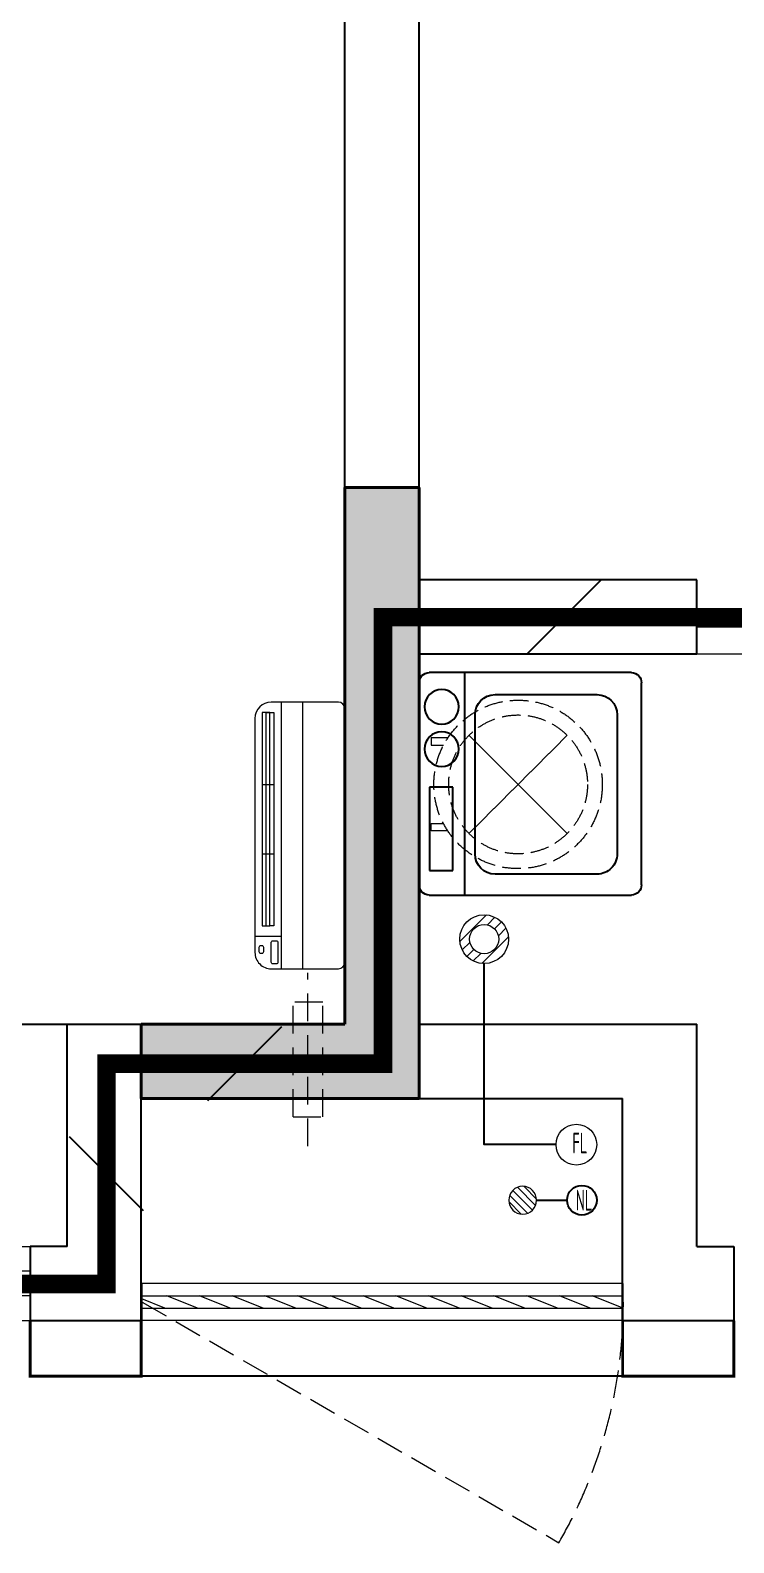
# Model space of a CAD drawing. Extents: x 3753737 to 4713801, y -857380 to 24339.
# Drawn here: x 4139763 to 4141663, y -776462 to -772378 of the extents above; entities that cross this region are included whole.
import ezdxf

# ---------------------------------------------------------------- set-up
doc = ezdxf.new("R2010")
doc.units = 0
doc.header["$LTSCALE"] = 1000
doc.header["$MEASUREMENT"] = 0
for name, pattern in [('$1$DASH', [0.35, 0.25, -0.1]), ('CENTER2', [1.125, 0.75, -0.125, 0.125, -0.125]), ('DASH', [0.35, 0.25, -0.1]), ('HIDDEN', [0.375, 0.25, -0.125])]:
    doc.linetypes.add(name, pattern=pattern)
doc.layers.get('0').update_dxf_attribs({"linetype": 'CONTINUOUS'})
for name, color, linetype in [('!!电气', 1, 'CONTINUOUS'), ('3.5方案汇报，与郭总、侯月琴确定户型_t8$0$2020.03.04 -1安徽标准化洋房户型(UA）_t8_t8$0$看线', 154, 'CONTINUOUS'), ('LVTRY', 252, 'CONTINUOUS'), ('SHTLN', 4, 'CONTINUOUS'), ('VPIPE-凝结', 150, 'CONTINUOUS'), ('WALL', 252, 'CONTINUOUS'), ('WIRE-接地', 2, 'CONTINUOUS'), ('看线', 185, 'CONTINUOUS')]:
    doc.layers.add(name, color=color, linetype=linetype)
for name, color, linetype, lineweight in [('COLUMN', 252, 'CONTINUOUS', 40), ('EQUIP_地漏', 7, 'CONTINUOUS', 18), ('PUB_HATCH', 8, 'CONTINUOUS', 9), ('PUB_TEXT', 7, 'CONTINUOUS', 20), ('VPIPE-废水', 31, 'TG_F', 18), ('WINDOW', 146, 'CONTINUOUS', 20), ('平面-空调室内机', 176, 'CONTINUOUS', 9), ('平面-空调预留孔', 252, 'CONTINUOUS', 15), ('粉刷', 251, 'CONTINUOUS', 9)]:
    doc.layers.add(name, color=color, linetype=linetype, lineweight=lineweight)
doc.styles.get("Standard").update_dxf_attribs({"font": 'gbenor.shx', "bigfont": 'gbcbig.shx'})
doc.styles.add('TG_LINETYPE', font='SIMPLEX', dxfattribs={"width": 0.8, "height": 3, "bigfont": 'HZTXT'})
doc.linetypes.add('TG_F', pattern='A,2,-0.3,["F",TG_LINETYPE,S=0.1,R=0,X=-0.23,Y=-0.15],0', length=2.3)

# ---------------------------------------------------------------- blocks, each defined once
blk = doc.blocks.new('GFDGFSDFGD')
at = {"layer": 'PUB_HATCH'}
blk.add_hatch(color=256, dxfattribs=at).paths.add_polyline_path([(435666.6, 364323.7), (436416.6, 364323.7), (436416.6, 365973.7), (436216.6, 365973.7), (436216.6, 364523.7), (435666.6, 364523.7)])
at = {"layer": 'COLUMN', "color": 252}
for p, q in [((436416.6, 365973.7), (436216.6, 365973.7)), ((436216.6, 365973.7), (436216.6, 364523.7)), ((436416.6, 364323.7), (436416.6, 365973.7)), ((436216.6, 364523.7), (435666.6, 364523.7)), ((435666.6, 364523.7), (435666.6, 364323.7)), ((435666.6, 364323.7), (436416.6, 364323.7))]:
    blk.add_line(p, q, dxfattribs=at)
blk = doc.blocks.new('dongkong')
at = {"layer": '平面-空调预留孔', "color": 8, "linetype": 'HIDDEN', "ltscale": 0.3}
for p, q in [((-603796, 210899.9), (-603796, 210431.5)), ((-603836, 210821), (-603836, 210510.8)), ((-603836, 210821), (-603756, 210821)), ((-603756, 210821), (-603756, 210510.8))]:
    blk.add_line(p, q, dxfattribs=at)
blk.add_lwpolyline([(-603756, 210510.8), (-603836, 210510.8)], dxfattribs=at)
blk = doc.blocks.new('A$C001338C2')
at = {"color": 8}
for p, q in [((845, 303.6), (55, 303.6)), ((109.1, 214.8), (109.1, 303.6)), ((0, 248.6), (0, 22)), ((900, 22), (900, 248.6)), ((22, 0), (878, 0))]:
    blk.add_line(p, q, dxfattribs=at)
at = {"color": 8, "lineweight": 5}
for p, q in [((864.6, 278.7), (144.5, 278.7)), ((144.5, 278.7), (144.5, 265.8)), ((387, 278.7), (144.5, 278.7)), ((144.5, 278.7), (144.5, 252.9)), ((144.5, 265.8), (864.6, 265.8)), ((387, 239.9), (387, 278.7)), ((864.6, 278.7), (622, 278.7)), ((622, 278.7), (622, 239.9)), ((864.6, 252.9), (864.6, 278.7)), ((864.6, 265.8), (864.6, 239.9)), ((900, 214.8), (0, 214.8)), ((144.5, 239.9), (144.5, 252.9)), ((144.5, 252.9), (864.6, 252.9)), ((864.6, 239.9), (144.5, 239.9)), ((622, 239.9), (387, 239.9)), ((900, 143.2), (0, 143.2))]:
    blk.add_line(p, q, dxfattribs=at)
at = {"color": 8}
for points in [[(73.1, 275), (56.8, 275, -0.414214), (51.3, 280.5), (51.3, 283.4, -0.414214), (56.8, 288.9), (73.1, 288.9, -0.414214), (78.6, 283.4), (78.6, 280.5, -0.414214)], [(89.2, 226.4), (22.2, 226.4, -0.414214), (16.7, 231.9), (16.7, 243.1, -0.414214), (22.2, 248.6), (89.2, 248.6, -0.414214), (94.7, 243.1), (94.7, 231.9, -0.414214)]]:
    blk.add_lwpolyline(points, format="xyb", close=True, dxfattribs=at)
for centre, radius, start, end in [((55, 248.6), 55, 90, 180), ((845, 248.6), 55, 360, 90), ((22, 22), 22, 180, 270), ((878, 22), 22, 270, 360)]:
    blk.add_arc(centre, radius, start, end, dxfattribs=at)
blk = doc.blocks.new('$TwtSys$00000141')
at = {"color": 252}
for p, q in [((-47.1, 3.8), (-5, 45.9)), ((-47.1, 3.8), (-5, 45.9)), ((-43.6, -17.5), (17.5, 43.6)), ((-43.6, -17.5), (17.5, 43.6)), ((-33.2, -33.2), (33.2, 33.2)), ((-33.2, -33.2), (33.2, 33.2)), ((-16.2, -43.5), (43.8, 16.4)), ((-16.2, -43.5), (43.8, 16.4)), ((5.7, -46.1), (46.1, -5.7)), ((5.7, -46.1), (46.1, -5.7))]:
    blk.add_line(p, q, dxfattribs=at)
blk.add_circle((0, 0), 47, dxfattribs=at)
blk.add_circle((0, 0), 47, dxfattribs=at)
blk = doc.blocks.new('RECTANG')
for p, q in [((1, 1), (0, 1)), ((0, 1), (0, 0)), ((1, 0), (1, 1)), ((0, 0), (1, 0))]:
    blk.add_line(p, q)
blk = doc.blocks.new('洗衣机')
at = {"layer": 'LVTRY'}
for p, q in [((3791567.4, 243472.1), (3791021, 243472.1)), ((3791116.5, 243472.1), (3791116.5, 242871.5)), ((3790993.7, 243444.5), (3790993.7, 242899.1)), ((3791594.6, 242899.1), (3791594.6, 243444.5)), ((3791199, 243412.7), (3791474.9, 243412.7)), ((3791145.1, 242982.5), (3791145.1, 243358)), ((3791528.8, 243358), (3791528.8, 242982.5)), ((3791474.9, 242927.8), (3791199, 242927.8)), ((3791021, 242871.5), (3791567.4, 242871.5))]:
    blk.add_line(p, q, dxfattribs=at)
at = {"layer": 'LVTRY', "extrusion": (0, 0, -1)}
for centre, major_axis, start_param, end_param in [((3791021, 243444.5), (0, 27.6), -1.570796, 0), ((3791567.4, 243444.5), (0, 27.6), 0, 1.570796), ((3791055.1, 243379.8), (0, 46.9), 3.141593, 9.424778), ((3791199, 243358), (0, 54.7), 4.712389, 6.283185), ((3791474.9, 243358), (0, 54.7), 0, 1.570796), ((3791055.1, 243265.7), (0, 46.9), 3.141593, 9.424778), ((3791199, 242982.5), (0, 54.7), 3.141593, 4.712389), ((3791474.9, 242982.5), (0, 54.7), 1.570796, 3.141593), ((3791021, 242899.1), (0, 27.6), 3.141593, 4.712389), ((3791567.4, 242899.1), (0, 27.6), 1.570796, 3.141593)]:
    blk.add_ellipse(centre, major_axis=major_axis, ratio=0.986385, start_param=start_param, end_param=end_param, dxfattribs=at)
at = {"layer": 'LVTRY', "xscale": 63.25620569481588, "yscale": 224.5369532744355, "zscale": 64.12934308941763, "rotation": 180}
blk.add_blockref('RECTANG', (3791085.2, 243162.4), dxfattribs=at)
blk = doc.blocks.new('$TwtSys$00000543')
at = {"color": 252}
for p, q in [((-93.6, -8.5), (8.5, 93.6)), ((12.5, 55), (41.7, 84.2)), ((39.9, 39.9), (66.5, 66.5)), ((-8.5, -93.6), (93.6, 8.5)), ((55, 12.5), (84.2, 41.7)), ((-84.2, -41.7), (-55, -12.5)), ((-66.5, -66.5), (-39.9, -39.9)), ((-41.7, -84.2), (-12.5, -55))]:
    blk.add_line(p, q, dxfattribs=at)
for radius in [94, 56.4]:
    blk.add_circle((0, 0), radius, dxfattribs=at)
blk = doc.blocks.new('dnfhfn')
at = {"color": 252, "linetype": '$1$DASH', "ltscale": 0.2}
for p, q in [((101.9, 462.7, 0), (121.9, 462.7, 0)), ((101.9, 417.2, 0), (101.9, 462.7, 0)), ((121.9, 462.7, 0), (121.9, 429, 0)), ((353.1, 462.7, 0), (333.1, 462.7, 0)), ((333.1, 462.7, 0), (333.1, 429, 0)), ((353.1, 417.2, 0), (353.1, 462.7, 0))]:
    blk.add_line(p, q, dxfattribs=at)
at = {"color": 252, "linetype": '$1$DASH', "ltscale": 0.2, "elevation": 0}
for points in [[(94.9, 360.1), (94.9, 360.1), (360.1, 94.9), (360.1, 94.9)], [(360.1, 360.1), (94.9, 94.9), (94.9, 94.9), (360.1, 360.1)]]:
    blk.add_lwpolyline(points, close=True, dxfattribs=at)
at = {"color": 252, "linetype": '$1$DASH', "ltscale": 0.2}
for radius in [227.5, 187.5]:
    blk.add_circle((227.5, 227.5, 0), radius, dxfattribs=at)
blk = doc.blocks.new('$DorLib2D$00000138')
at = {"color": 0, "linetype": 'Continuous'}
for p, q in [((-0.2875, 0), (-0.2875, 0.1538)), ((-0.2875, 0.1538), (0, 0.1538)), ((0, 0.1538), (0, 0)), ((0.2875, 0.1538), (0, 0.1538)), ((0.2875, 0), (0.2875, 0.1538)), ((-0.5, -0.1399), (-0.5, 0)), ((-0.5, 0), (-0.2188, 0)), ((0, 0), (-0.2875, 0)), ((-0.2188, 0), (-0.2188, -0.1399)), ((0, 0), (0.2875, 0)), ((0.2188, 0), (0.2188, -0.1399)), ((0.5, 0), (0.2188, 0)), ((0.5, 0), (0.5, -0.1946)), ((0.5, -0.1399), (0.5, 0)), ((-0.2188, -0.1399), (-0.5, -0.1399)), ((0.2188, -0.1399), (0.5, -0.1399)), ((-0.1857, -0.186), (-0.037, -0.186)), ((-0.037, -0.186), (-0.1019, -0.2583)), ((-0.1019, -0.2583), (-0.1019, -0.186)), ((0.1857, -0.186), (0.037, -0.186)), ((0.037, -0.186), (0.1019, -0.2583)), ((0.1019, -0.2583), (0.1019, -0.186))]:
    blk.add_line(p, q, dxfattribs=at)
blk = doc.blocks.new('$WINLIB2D$00000039')
at = {"color": 0}
for points in [[(-0.5, 0.5), (-0.5, -0.5)], [(0.5, 0.5), (-0.5, 0.5)], [(0.5, -0.5), (0.5, 0.5)], [(-0.5, 0.1667), (0.5, 0.1667)], [(-0.3839, -0.1667), (-0.448, 0.1667)], [(-0.3159, -0.1667), (-0.38, 0.1667)], [(-0.2479, -0.1667), (-0.312, 0.1667)], [(-0.1799, -0.1667), (-0.244, 0.1667)], [(-0.1119, -0.1667), (-0.176, 0.1667)], [(-0.0439, -0.1667), (-0.108, 0.1667)], [(0.0241, -0.1667), (-0.04, 0.1667)], [(0.0921, -0.1667), (0.028, 0.1667)], [(0.16, -0.1667), (0.0959, 0.1667)], [(0.228, -0.1667), (0.1639, 0.1667)], [(0.296, -0.1667), (0.2319, 0.1667)], [(0.364, -0.1667), (0.2999, 0.1667)], [(0.432, -0.1667), (0.3679, 0.1667)], [(0.5, -0.1667), (0.4359, 0.1667)], [(-0.4519, -0.1667), (-0.5, 0.0836)], [(-0.5, -0.1667), (0.5, -0.1667)], [(0.5, -0.5), (-0.5, -0.5)]]:
    blk.add_lwpolyline(points, dxfattribs=at)
blk = doc.blocks.new('$WINLIB2D$00000001')
at = {"color": 0}
for points in [[(-0.5, 0.5), (-0.5, -0.5)], [(-0.5, 0.5), (0.5, 0.5)], [(0.5, -0.5), (0.5, 0.5)], [(0.5, 0.1667), (-0.5, 0.1667)], [(0.5, -0.1667), (-0.5, -0.1667)], [(-0.5, -0.5), (0.5, -0.5)]]:
    blk.add_lwpolyline(points, dxfattribs=at)
blk = doc.blocks.new('A$C66B635E3')
at = {"color": 252, "const_width": 8}
for points in [[(15050, -100), (15050, -250), (14750, -250), (14750, -100)], [(16650, -100), (16650, -250), (16350, -250), (16350, -100)]]:
    blk.add_lwpolyline(points, dxfattribs=at)
at = {"layer": '3.5方案汇报，与郭总、侯月琴确定户型_t8$0$2020.03.04 -1安徽标准化洋房户型(UA）_t8_t8$0$看线', "color": 252, "ltscale": 10}
blk.add_line((12600, 700), (14850, 700), dxfattribs=at)
at = {"layer": 'VPIPE-凝结', "color": 252, "ltscale": 0.1}
for points in [[(16170, 375), (15975.9, 375), (15975.9, 864.2)], [(16117.6, 225), (16200, 225)]]:
    blk.add_lwpolyline(points, dxfattribs=at)
at = {"layer": 'VPIPE-凝结', "color": 252}
blk.add_circle((16240, 225), 40, dxfattribs=at)
at = {"layer": 'VPIPE-废水', "color": 252}
blk.add_circle((16225, 375), 55, dxfattribs=at)
at = {"layer": 'WALL', "color": 252}
for p, q in [((15800, 1900), (15800, 4900)), ((15600, 1800), (15600, 4700)), ((16550.1, 1900), (15800, 1900)), ((16550.1, 1700), (16550.1, 1900)), ((15600, 700), (15600, 1800)), ((15800, 1700), (16550.1, 1700)), ((15800, 700), (15800, 1700)), ((14850, 700), (15600, 700)), ((14850, 100), (14850, 700)), ((15800, 700), (16550, 700)), ((16550, 100), (16550, 700)), ((15050, 500), (15700, 500)), ((15050, -100), (15050, 500)), ((15700, 500), (16350, 500)), ((16350, 0), (16350, 500)), ((14850, 100), (14750, 100)), ((14750, 100), (14750, -100)), ((16550, 100), (16650, 100)), ((16650, 100), (16650, -100)), ((16350, -100), (16350, 0)), ((14750, -100), (15050, -100)), ((16350, -100), (16550, -100)), ((16550, -100), (16550, -100)), ((16550, -100), (16650, -100))]:
    blk.add_line(p, q, dxfattribs=at)
at = {"layer": 'WINDOW', "color": 252}
blk.add_line((16550.1, 1700), (18150.1, 1700), dxfattribs=at)
at = {"layer": 'WINDOW', "color": 252, "linetype": 'DASH', "ltscale": 0.3}
blk.add_lwpolyline([(15051.9, -50), (16177.8, -700, 0.131652), (16351.9, -50)], format="xyb", dxfattribs=at)
at = {"layer": '看线', "color": 252, "ltscale": 0.5}
blk.add_lwpolyline([(16350, -250), (15050, -250)], dxfattribs=at)
at = {"color": 252}
blk.add_blockref('GFDGFSDFGD', (-420616.6, -363823.7), dxfattribs=at)
at = {"layer": 'EQUIP_地漏', "color": 252, "xscale": 0.7000000000000001, "yscale": 0.7000000000000001, "zscale": 0.7000000000000001}
blk.add_blockref('$TwtSys$00000543', (15975.9, 930), dxfattribs=at)
at = {"layer": 'EQUIP_地漏', "color": 252, "xscale": 0.8, "yscale": -0.8, "zscale": 0.8, "rotation": 179.999999999993}
blk.add_blockref('$TwtSys$00000141', (16080, 225), dxfattribs=at)
at = {"layer": 'WINDOW', "color": 252, "xscale": 1600, "yscale": 200, "zscale": 1600, "rotation": 1.05571687412406e-09}
blk.add_blockref('$DorLib2D$00000138', (17350.1, 1800), dxfattribs=at)
at = {"layer": 'WINDOW', "color": 252}
for name, p, xscale, yscale, zscale in [('$WINLIB2D$00000001', (13950, 0), 1600, -200, 1600), ('$WINLIB2D$00000039', (15701, -50), 1299.999999983003, 100, 1299.999999983003)]:
    blk.add_blockref(name, p, dxfattribs=dict(at, xscale=xscale, yscale=yscale, zscale=zscale))
at = {"layer": '平面-空调室内机', "color": 252, "ltscale": 0.3, "xscale": -1, "rotation": 180}
blk.add_blockref('dongkong', (619295.9, 211270.8), dxfattribs=at)
at = {"layer": '平面-空调预留孔', "color": 252, "xscale": 0.800000000046565, "yscale": 0.800000000046565, "zscale": 0.800000000046565, "rotation": 90.00000023343011}
blk.add_blockref('A$C001338C2', (15599.8, 850), dxfattribs=at)
at = {"layer": '平面-空调预留孔', "color": 252, "rotation": 89.99999999999304}
blk.add_blockref('dnfhfn', (16295.1, 1120.3, 0), dxfattribs=at)
at = {"layer": '粉刷', "color": 252}
blk.add_blockref('洗衣机', (-3775193.7, -241822.4), dxfattribs=at)
at = {"layer": 'PUB_TEXT', "color": 252, "width": 0.6}
for s, p in [('FL', (16214, 351.2)), ('NL', (16223.2, 197))]:
    blk.add_text(s, height=56, dxfattribs=at).set_placement(p)
blk = doc.blocks.new('$TelecSys$00000008')
blk.add_line((0.4, 0.4), (-0.4, -0.4))

msp = doc.modelspace()

# ---------------------------------------------------------------- linework, layer by layer
at = {"layer": 'WIRE-接地', "color": 2, "linetype": 'CENTER2', "const_width": 50}
msp.add_lwpolyline([(4164969.9, -775767.3), (4160065.7, -775767.3), (4160065.7, -775166.2), (4159314, -775166.2), (4159314, -773959.4), (4152716, -773959.4), (4152716, -774566.6), (4147318.1, -774566.6), (4147318.1, -773962.7), (4140716.2, -773962.7), (4140716.2, -775168.2), (4139969.4, -775168.2), (4139969.4, -775763.5), (4135061.9, -775763.5), (4135061.9, -775160.6), (4134315.9, -775160.6), (4134315.9, -773971.3), (4127719.2, -773971.3), (4127719.2, -774564.2), (4125013.4, -774564.2), (4125013.4, -766667.6)], dxfattribs=at)

# ---------------------------------------------------------------- block references
at = {"layer": '!!电气'}
msp.add_blockref('A$C66B635E3', (4125013.4, -775762.1), dxfattribs=at)
at = {"layer": 'SHTLN', "color": 2, "xscale": 250, "yscale": 250, "zscale": 250}
for p, rotation in [((4141204.6, -773962.7), 180), ((4140342.8, -775168.2), 180), ((4139969.4, -775465.8), 270)]:
    msp.add_blockref('$TelecSys$00000008', p, dxfattribs=dict(at, rotation=rotation))

doc.saveas('drawing.dxf')
